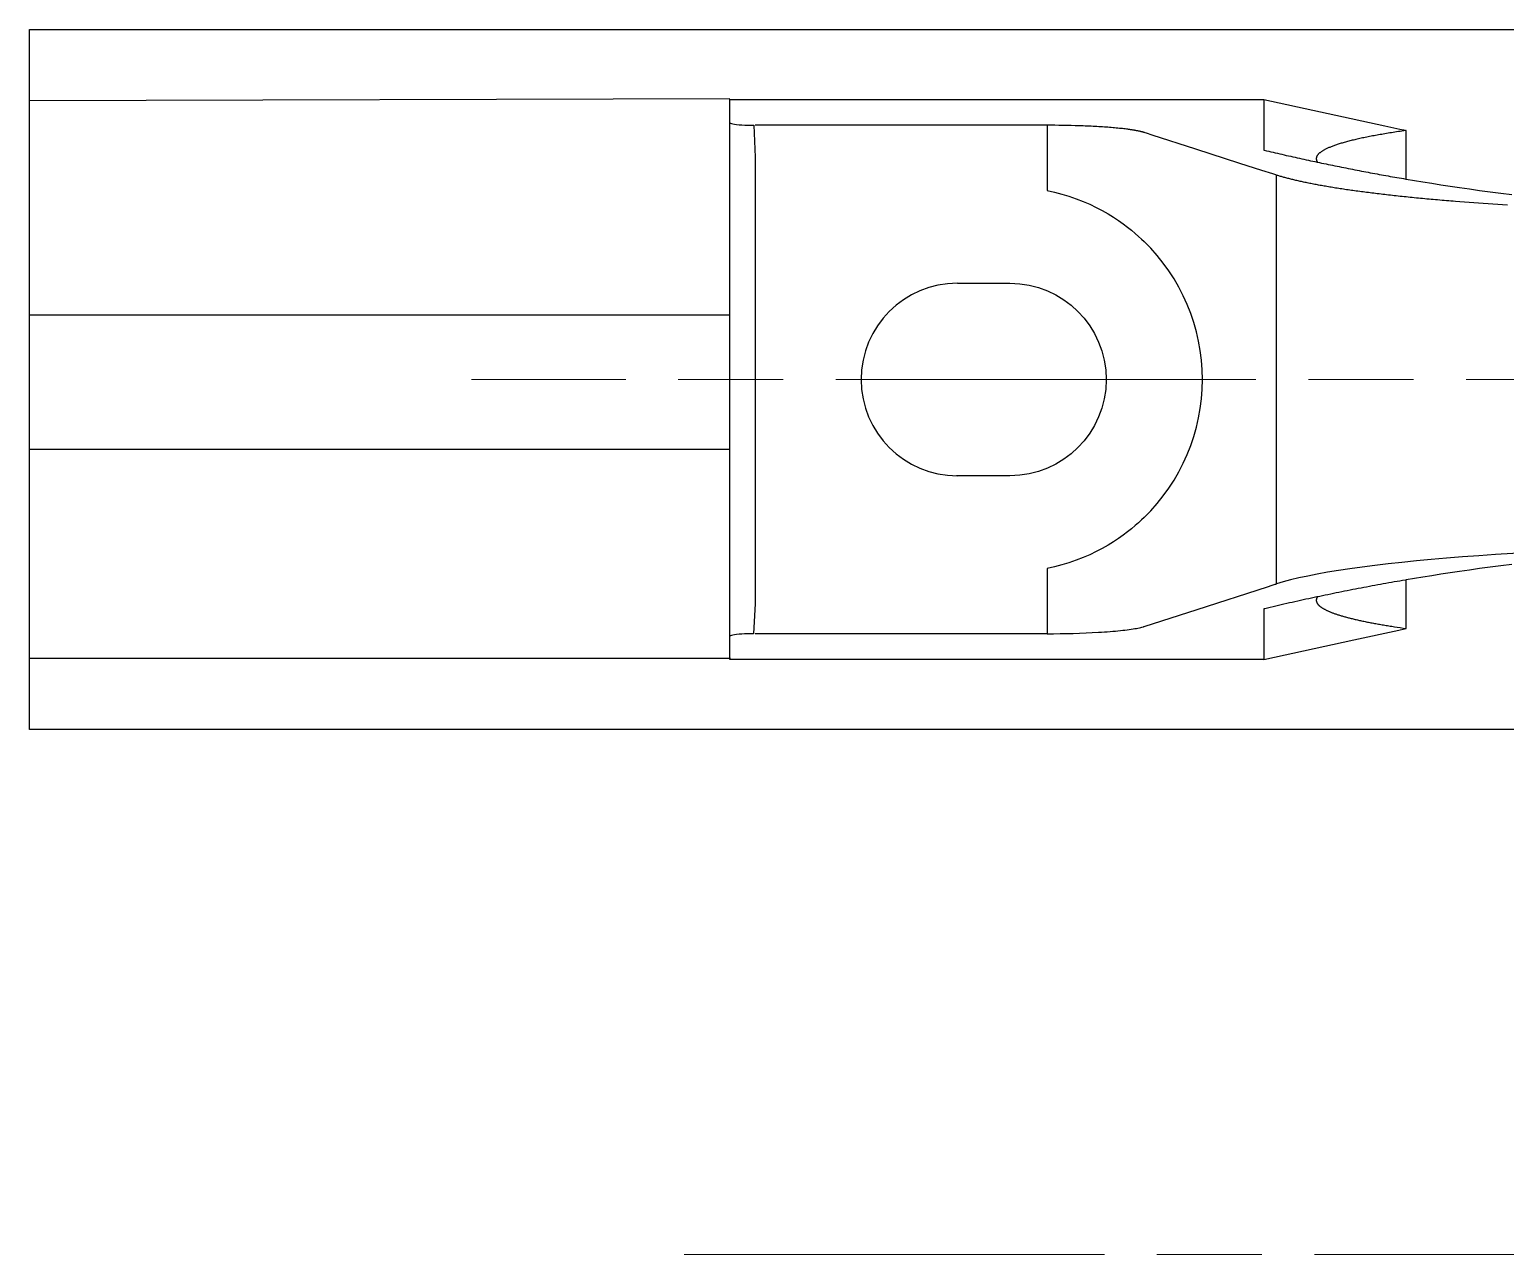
# Model space of a CAD drawing. Header units: millimetres. Extents: x 1269 to 5832, y 527 to 3540.
# Drawn here: x 4792.3 to 4876.6, y 970.8 to 1040.8 of the extents above; entities that cross this region are included whole.
import ezdxf

# ---------------------------------------------------------------- set-up
doc = ezdxf.new("R2010")
doc.units = ezdxf.units.MM
doc.linetypes.add('ACAD_ISO08W100', pattern=[36, 24, -3, 6, -3])
doc.linetypes.add('phl_thick', pattern=[0])
for name, color, linetype in [('HIDDEN', 7, 'Continuous'), ('projection', 7, 'Continuous'), ('THICK', 7, 'Continuous')]:
    doc.layers.add(name, color=color, linetype=linetype)

msp = doc.modelspace()

# ---------------------------------------------------------------- linework, layer by layer
for p, q in [((4792.321, 1000.789), (4792.321, 1040.789)), ((4832.321, 1036.837), (4792.321, 1036.708)), ((4832.319, 1024.47), (4792.321, 1024.47)), ((4832.319, 1016.79), (4792.321, 1016.79)), ((4832.367, 1004.837), (4792.321, 1004.837)), ((4886.819, 1000.79), (4792.321, 1000.789))]:
    msp.add_line(p, q)
at = {"linetype": 'ACAD_ISO08W100', "lineweight": 9}
for p, q in [((4934.374, 1020.789), (4817.569, 1020.789)), ((4829.715, 970.789), (4940.043, 970.789))]:
    msp.add_line(p, q, dxfattribs=at)
at = {"layer": 'HIDDEN'}
for points in [[(4832.317, 1035.464), (4832.317, 1036.137), (4832.317, 1036.474), (4832.317, 1036.642), (4832.317, 1036.726), (4832.317, 1036.768), (4832.317, 1036.779), (4832.317, 1036.784), (4832.317, 1036.787), (4832.317, 1036.788), (4832.317, 1036.789), (4832.317, 1036.789), (4832.317, 1036.789), (4832.317, 1036.789), (4832.317, 1036.789), (4832.318, 1036.789), (4832.318, 1036.789), (4832.32, 1036.789), (4832.804, 1036.789), (4848.297, 1036.789), (4856.044, 1036.789), (4859.917, 1036.789), (4861.854, 1036.789), (4862.338, 1036.789), (4862.58, 1036.789), (4862.701, 1036.789), (4862.762, 1036.789), (4862.792, 1036.789), (4862.807, 1036.789), (4862.815, 1036.789), (4862.817, 1036.789), (4862.817, 1036.789), (4862.817, 1036.789), (4862.817, 1036.789), (4862.817, 1036.789), (4862.817, 1036.697), (4862.817, 1035.228), (4862.817, 1034.494), (4862.817, 1034.127), (4862.817, 1033.943), (4862.817, 1033.92), (4862.817, 1033.909), (4862.817, 1033.903), (4862.817, 1033.9), (4862.817, 1033.899), (4862.817, 1033.898), (4862.817, 1033.898), (4862.817, 1033.898), (4862.817, 1033.898), (4862.817, 1033.898), (4862.817, 1033.898), (4862.818, 1033.898), (4862.849, 1033.891), (4862.975, 1033.861), (4863.1, 1033.831), (4863.226, 1033.802), (4863.351, 1033.773), (4863.477, 1033.743), (4863.603, 1033.714), (4863.728, 1033.685), (4863.854, 1033.657), (4863.98, 1033.628), (4864.106, 1033.599), (4864.231, 1033.571), (4864.357, 1033.543), (4864.483, 1033.515), (4864.609, 1033.487), (4864.735, 1033.459), (4864.861, 1033.431), (4864.987, 1033.403), (4865.113, 1033.376), (4865.239, 1033.348), (4865.365, 1033.321), (4865.491, 1033.294), (4865.617, 1033.267), (4865.743, 1033.24), (4865.869, 1033.213), (4865.996, 1033.186), (4866.122, 1033.16), (4866.248, 1033.133), (4866.374, 1033.107), (4866.501, 1033.081), (4866.627, 1033.055), (4866.753, 1033.029), (4866.88, 1033.003), (4867.006, 1032.977), (4867.133, 1032.952), (4867.259, 1032.926), (4867.386, 1032.901), (4867.512, 1032.876), (4867.639, 1032.851), (4867.765, 1032.826), (4867.892, 1032.801), (4868.018, 1032.776), (4868.145, 1032.752), (4868.272, 1032.728), (4868.398, 1032.703), (4868.525, 1032.679), (4868.652, 1032.655), (4868.779, 1032.631), (4868.905, 1032.607), (4869.032, 1032.584), (4869.159, 1032.56), (4869.286, 1032.537), (4869.413, 1032.513), (4869.539, 1032.49), (4869.666, 1032.467), (4869.793, 1032.444), (4869.92, 1032.422), (4870.047, 1032.399), (4870.174, 1032.376), (4870.301, 1032.354), (4870.428, 1032.332), (4870.555, 1032.31), (4870.682, 1032.288), (4870.809, 1032.266), (4870.937, 1032.244), (4870.945, 1032.243), (4870.946, 1032.242), (4870.947, 1032.242), (4870.947, 1032.242), (4870.947, 1032.242), (4870.947, 1032.242), (4870.947, 1032.242), (4870.947, 1032.243), (4870.947, 1032.245), (4870.947, 1032.247), (4870.947, 1032.253), (4870.947, 1032.264), (4870.947, 1032.286), (4870.947, 1032.374), (4870.947, 1032.55), (4870.947, 1032.902), (4870.947, 1033.607), (4870.947, 1035.015)], [(4870.947, 1032.242), (4871.422, 1032.162), (4871.912, 1032.081), (4872.416, 1032), (4872.933, 1031.919), (4873.462, 1031.838), (4874.002, 1031.758), (4874.562, 1031.677), (4875.142, 1031.596), (4875.741, 1031.516), (4876.359, 1031.435), (4876.995, 1031.356)], [(4845.317, 1026.289), (4848.317, 1026.289), (4848.317, 1026.289)], [(4876.995, 1010.223), (4876.359, 1010.143), (4875.741, 1010.063), (4875.142, 1009.982), (4874.562, 1009.901), (4874.002, 1009.82), (4873.462, 1009.74), (4872.933, 1009.659), (4872.416, 1009.578), (4871.912, 1009.497), (4871.422, 1009.416), (4870.947, 1009.336)], [(4862.817, 1004.789), (4867.963, 1005.912), (4870.537, 1006.474), (4870.858, 1006.544), (4870.939, 1006.561), (4870.944, 1006.562), (4870.946, 1006.563), (4870.947, 1006.563), (4870.947, 1006.564), (4870.947, 1006.567), (4870.947, 1006.574), (4870.947, 1006.588), (4870.947, 1006.642), (4870.947, 1006.862), (4870.947, 1007.301), (4870.947, 1009.056), (4870.947, 1009.276), (4870.947, 1009.33), (4870.947, 1009.334), (4870.947, 1009.336), (4870.947, 1009.336), (4870.947, 1009.336), (4870.947, 1009.336), (4870.947, 1009.336), (4870.947, 1009.336), (4870.947, 1009.336), (4870.947, 1009.336), (4870.907, 1009.33), (4870.749, 1009.302), (4870.59, 1009.275), (4870.432, 1009.247), (4870.274, 1009.22), (4870.116, 1009.192), (4869.957, 1009.164), (4869.799, 1009.135), (4869.641, 1009.107), (4869.483, 1009.078), (4869.325, 1009.049), (4869.167, 1009.02), (4869.009, 1008.99), (4868.851, 1008.961), (4868.693, 1008.931), (4868.535, 1008.901), (4868.377, 1008.871), (4868.219, 1008.841), (4868.061, 1008.81), (4867.904, 1008.78), (4867.746, 1008.749), (4867.588, 1008.718), (4867.431, 1008.686), (4867.273, 1008.655), (4867.115, 1008.623), (4866.958, 1008.591), (4866.8, 1008.559), (4866.643, 1008.527), (4866.485, 1008.494), (4866.328, 1008.462), (4866.171, 1008.429), (4866.013, 1008.396), (4865.856, 1008.363), (4865.699, 1008.329), (4865.542, 1008.296), (4865.385, 1008.262), (4865.228, 1008.228), (4865.071, 1008.194), (4864.914, 1008.159), (4864.757, 1008.125), (4864.6, 1008.09), (4864.443, 1008.055), (4864.286, 1008.02), (4864.129, 1007.984), (4863.973, 1007.949), (4863.816, 1007.913), (4863.659, 1007.877), (4863.503, 1007.841), (4863.346, 1007.805), (4863.19, 1007.768), (4863.033, 1007.731), (4862.877, 1007.694), (4862.838, 1007.685), (4862.818, 1007.681), (4862.817, 1007.68), (4862.817, 1007.68), (4862.817, 1007.68), (4862.817, 1007.68), (4862.817, 1007.68), (4862.817, 1007.68), (4862.817, 1007.678), (4862.817, 1007.671), (4862.817, 1007.642), (4862.817, 1007.585), (4862.817, 1007.471), (4862.817, 1007.242), (4862.817, 1006.327), (4862.817, 1005.412), (4862.817, 1004.955), (4862.817, 1004.84), (4862.817, 1004.812), (4862.817, 1004.797), (4862.817, 1004.79), (4862.817, 1004.789), (4862.817, 1004.789), (4862.817, 1004.789), (4862.816, 1004.789), (4862.815, 1004.789), (4862.813, 1004.789), (4862.808, 1004.789), (4862.789, 1004.789), (4862.751, 1004.789), (4862.148, 1004.789), (4859.735, 1004.789), (4840.429, 1004.789), (4835.603, 1004.789), (4833.189, 1004.789), (4832.586, 1004.789), (4832.435, 1004.789), (4832.36, 1004.789), (4832.322, 1004.789), (4832.317, 1004.789), (4832.317, 1004.789), (4832.317, 1004.79), (4832.317, 1004.791), (4832.317, 1004.804), (4832.317, 1004.856), (4832.317, 1005.276), (4832.317, 1006.115)]]:
    msp.add_lwpolyline(points, dxfattribs=at)
msp.add_lwpolyline([(4848.317, 1026.289, -1), (4848.317, 1015.289), (4848.317, 1015.289), (4845.272, 1015.289)], format="xyb", dxfattribs=at)
at = {"layer": 'projection', "color": 7, "linetype": 'phl_thick'}
msp.add_line((4792.321, 1040.789), (4886.819, 1040.79), dxfattribs=at)
at = {"layer": 'THICK'}
for points in [[(4862.817, 1036.789), (4869.724, 1035.282), (4870.587, 1035.094), (4870.803, 1035.047), (4870.911, 1035.023), (4870.938, 1035.017), (4870.944, 1035.016), (4870.946, 1035.016), (4870.947, 1035.015), (4870.947, 1035.015), (4870.946, 1035.015), (4870.94, 1035.014), (4870.914, 1035.011), (4870.811, 1034.996), (4870.71, 1034.981), (4870.609, 1034.967), (4870.508, 1034.952), (4870.409, 1034.937), (4870.311, 1034.922), (4870.213, 1034.907), (4870.117, 1034.892), (4870.021, 1034.877), (4869.926, 1034.861), (4869.832, 1034.846), (4869.739, 1034.83), (4869.647, 1034.815), (4869.556, 1034.799), (4869.466, 1034.784), (4869.377, 1034.768), (4869.288, 1034.752), (4869.201, 1034.736), (4869.115, 1034.72), (4869.03, 1034.704), (4868.945, 1034.688), (4868.862, 1034.672), (4868.78, 1034.656), (4868.699, 1034.64), (4868.618, 1034.623), (4868.539, 1034.607), (4868.461, 1034.591), (4868.384, 1034.574), (4868.308, 1034.558), (4868.233, 1034.541), (4868.159, 1034.524), (4868.086, 1034.507), (4868.014, 1034.491), (4867.944, 1034.474), (4867.874, 1034.457), (4867.806, 1034.44), (4867.738, 1034.423), (4867.672, 1034.406), (4867.607, 1034.389), (4867.543, 1034.372), (4867.48, 1034.354), (4867.418, 1034.337), (4867.357, 1034.32), (4867.298, 1034.303), (4867.239, 1034.285), (4867.182, 1034.268), (4867.126, 1034.25), (4867.071, 1034.233), (4867.017, 1034.215), (4866.964, 1034.198), (4866.913, 1034.18), (4866.862, 1034.163), (4866.813, 1034.145), (4866.765, 1034.127), (4866.718, 1034.11), (4866.673, 1034.092), (4866.628, 1034.074), (4866.585, 1034.056), (4866.543, 1034.039), (4866.502, 1034.021), (4866.462, 1034.003), (4866.423, 1033.985), (4866.386, 1033.967), (4866.35, 1033.949), (4866.315, 1033.931), (4866.281, 1033.913), (4866.249, 1033.895), (4866.217, 1033.877), (4866.187, 1033.859), (4866.158, 1033.841), (4866.13, 1033.823), (4866.103, 1033.805), (4866.078, 1033.787), (4866.054, 1033.769), (4866.031, 1033.751), (4866.009, 1033.733), (4865.988, 1033.715), (4865.969, 1033.697), (4865.95, 1033.679), (4865.933, 1033.661), (4865.917, 1033.643), (4865.903, 1033.625), (4865.889, 1033.607), (4865.877, 1033.589), (4865.865, 1033.571), (4865.855, 1033.553), (4865.847, 1033.535), (4865.839, 1033.517), (4865.832, 1033.499), (4865.827, 1033.481), (4865.823, 1033.463), (4865.82, 1033.445), (4865.818, 1033.427), (4865.817, 1033.409), (4865.818, 1033.391), (4865.819, 1033.373), (4865.822, 1033.354), (4865.826, 1033.336), (4865.832, 1033.318), (4865.838, 1033.3), (4865.846, 1033.282), (4865.854, 1033.263), (4865.864, 1033.245), (4865.876, 1033.227), (4865.888, 1033.209)], [(4876.736, 1030.751), (4876.456, 1030.769), (4876.179, 1030.787), (4875.903, 1030.805), (4875.628, 1030.824), (4875.356, 1030.843), (4875.086, 1030.862), (4874.818, 1030.881), (4874.552, 1030.901), (4874.288, 1030.921), (4874.026, 1030.942), (4873.766, 1030.962), (4873.637, 1030.973), (4873.509, 1030.983), (4873.381, 1030.994), (4873.253, 1031.004), (4873.127, 1031.015), (4873.001, 1031.026), (4872.875, 1031.037), (4872.75, 1031.048), (4872.626, 1031.058), (4872.502, 1031.07), (4872.379, 1031.081), (4872.257, 1031.092), (4872.135, 1031.103), (4872.014, 1031.114), (4871.893, 1031.126), (4871.773, 1031.137), (4871.654, 1031.148), (4871.535, 1031.16), (4871.417, 1031.172), (4871.3, 1031.183), (4871.183, 1031.195), (4871.067, 1031.207), (4870.952, 1031.219), (4870.837, 1031.23), (4870.723, 1031.242), (4870.61, 1031.254), (4870.497, 1031.266), (4870.385, 1031.279), (4870.274, 1031.291), (4870.163, 1031.303), (4870.053, 1031.315), (4869.944, 1031.327), (4869.836, 1031.34), (4869.728, 1031.352), (4869.621, 1031.365), (4869.515, 1031.377), (4869.409, 1031.39), (4869.304, 1031.402), (4869.2, 1031.415), (4869.097, 1031.428), (4868.994, 1031.441), (4868.892, 1031.453), (4868.791, 1031.466), (4868.69, 1031.479), (4868.59, 1031.492), (4868.491, 1031.505), (4868.393, 1031.518), (4868.296, 1031.531), (4868.199, 1031.544), (4868.103, 1031.557), (4868.008, 1031.571), (4867.913, 1031.584), (4867.82, 1031.597), (4867.727, 1031.611), (4867.634, 1031.624), (4867.543, 1031.637), (4867.452, 1031.651), (4867.363, 1031.664), (4867.273, 1031.678), (4867.185, 1031.691), (4867.098, 1031.705), (4867.011, 1031.718), (4866.925, 1031.732), (4866.84, 1031.746), (4866.755, 1031.759), (4866.672, 1031.773), (4866.589, 1031.787), (4866.507, 1031.801), (4866.425, 1031.814), (4866.345, 1031.828), (4866.265, 1031.842), (4866.186, 1031.856), (4866.108, 1031.87), (4866.031, 1031.884), (4865.954, 1031.898), (4865.878, 1031.912), (4865.804, 1031.926), (4865.729, 1031.94), (4865.656, 1031.954), (4865.583, 1031.968), (4865.512, 1031.982), (4865.441, 1031.996), (4865.37, 1032.01), (4865.301, 1032.025), (4865.232, 1032.039), (4865.164, 1032.053), (4865.097, 1032.067), (4865.031, 1032.081), (4864.966, 1032.096), (4864.901, 1032.11), (4864.837, 1032.124), (4864.774, 1032.138), (4864.712, 1032.153), (4864.65, 1032.167), (4864.59, 1032.181), (4864.53, 1032.196), (4864.471, 1032.21), (4864.412, 1032.224), (4864.355, 1032.239), (4864.298, 1032.253), (4864.242, 1032.267), (4864.187, 1032.282), (4864.132, 1032.296), (4864.078, 1032.311), (4864.026, 1032.325), (4863.973, 1032.339), (4863.922, 1032.354), (4863.872, 1032.368), (4863.822, 1032.383), (4863.773, 1032.397), (4863.724, 1032.412), (4863.677, 1032.426), (4863.63, 1032.44), (4863.584, 1032.455), (4863.539, 1032.469), (4863.5, 1032.482), (4863.343, 1032.533), (4862.715, 1032.735), (4861.459, 1033.139), (4858.947, 1033.948), (4856.436, 1034.757), (4856.122, 1034.859), (4856.043, 1034.884), (4856.004, 1034.897), (4855.984, 1034.903), (4855.979, 1034.904), (4855.979, 1034.905), (4855.978, 1034.905), (4855.978, 1034.905), (4855.976, 1034.906), (4855.958, 1034.911), (4855.94, 1034.917), (4855.922, 1034.922), (4855.903, 1034.927), (4855.883, 1034.933), (4855.863, 1034.938), (4855.842, 1034.944), (4855.821, 1034.949), (4855.799, 1034.955), (4855.776, 1034.96), (4855.753, 1034.965), (4855.729, 1034.971), (4855.705, 1034.976), (4855.68, 1034.982), (4855.654, 1034.987), (4855.628, 1034.992), (4855.601, 1034.998), (4855.574, 1035.003), (4855.546, 1035.008), (4855.517, 1035.014), (4855.488, 1035.019), (4855.458, 1035.024), (4855.428, 1035.029), (4855.397, 1035.035), (4855.366, 1035.04), (4855.333, 1035.045), (4855.301, 1035.05), (4855.267, 1035.055), (4855.233, 1035.06), (4855.199, 1035.065), (4855.164, 1035.07), (4855.128, 1035.075), (4855.092, 1035.08), (4855.055, 1035.085), (4855.018, 1035.09), (4854.98, 1035.095), (4854.902, 1035.105), (4854.823, 1035.114), (4854.741, 1035.124), (4854.657, 1035.133), (4854.571, 1035.142), (4854.483, 1035.151), (4854.393, 1035.159), (4854.301, 1035.168), (4854.207, 1035.176), (4854.111, 1035.184), (4854.014, 1035.192), (4853.915, 1035.2), (4853.814, 1035.207), (4853.712, 1035.214), (4853.608, 1035.221), (4853.503, 1035.228), (4853.396, 1035.235), (4853.289, 1035.241), (4853.18, 1035.247), (4853.07, 1035.253), (4852.959, 1035.258), (4852.847, 1035.264), (4852.735, 1035.269), (4852.621, 1035.274), (4852.507, 1035.278), (4852.392, 1035.282), (4852.277, 1035.286), (4852.046, 1035.294), (4851.813, 1035.3), (4851.58, 1035.305), (4851.347, 1035.309), (4851.115, 1035.313), (4850.885, 1035.315), (4850.77, 1035.316), (4850.656, 1035.316), (4850.542, 1035.316), (4850.486, 1035.317), (4850.458, 1035.317), (4850.451, 1035.317), (4850.447, 1035.317), (4850.437, 1035.317), (4850.393, 1035.317), (4844.851, 1035.317), (4833.767, 1035.317)], [(4850.447, 1035.317), (4850.447, 1031.581)], [(4850.447, 1009.997), (4850.447, 1008.006), (4850.447, 1007.01), (4850.447, 1006.512), (4850.447, 1006.263), (4850.536, 1006.262), (4850.627, 1006.262), (4850.81, 1006.263), (4851.18, 1006.267), (4851.553, 1006.273), (4851.927, 1006.281), (4852.299, 1006.293), (4852.666, 1006.307), (4853.026, 1006.323), (4853.377, 1006.343), (4853.547, 1006.353), (4853.714, 1006.364), (4853.877, 1006.376), (4854.037, 1006.388), (4854.191, 1006.401), (4854.342, 1006.414), (4854.487, 1006.428), (4854.627, 1006.443), (4854.762, 1006.457), (4854.892, 1006.472), (4855.015, 1006.488), (4855.133, 1006.504), (4855.245, 1006.52), (4855.352, 1006.536), (4855.452, 1006.553), (4855.545, 1006.57), (4855.633, 1006.587), (4855.715, 1006.604), (4855.79, 1006.622), (4855.859, 1006.639), (4855.923, 1006.657), (4855.952, 1006.665), (4855.966, 1006.67), (4855.973, 1006.672), (4855.976, 1006.673), (4855.978, 1006.674), (4855.983, 1006.675), (4856.991, 1007), (4859.006, 1007.649), (4863.037, 1008.947), (4863.289, 1009.028), (4863.415, 1009.069), (4863.478, 1009.089), (4863.509, 1009.099), (4863.525, 1009.105), (4863.533, 1009.107), (4863.537, 1009.108), (4863.538, 1009.11), (4863.538, 1009.116), (4863.538, 1010.673), (4863.538, 1013.787), (4863.538, 1020.014), (4863.538, 1032.47)], [(4850.447, 1031.581), (4850.863, 1031.491), (4851.279, 1031.383), (4851.692, 1031.259), (4852.098, 1031.119), (4852.494, 1030.965), (4852.877, 1030.8), (4853.245, 1030.624), (4853.595, 1030.441), (4853.924, 1030.253), (4854.232, 1030.063), (4854.517, 1029.875), (4854.781, 1029.69), (4855.031, 1029.503), (4855.265, 1029.318), (4855.479, 1029.139), (4855.671, 1028.97), (4855.838, 1028.817), (4855.979, 1028.682)], [(4855.979, 1012.896), (4855.838, 1012.762), (4855.671, 1012.608), (4855.479, 1012.44), (4855.265, 1012.261), (4855.031, 1012.076), (4854.781, 1011.888), (4854.517, 1011.703), (4854.232, 1011.515), (4853.924, 1011.326), (4853.595, 1011.138), (4853.245, 1010.955), (4852.877, 1010.779), (4852.494, 1010.613), (4852.098, 1010.459), (4851.692, 1010.32), (4851.279, 1010.195), (4850.863, 1010.088), (4850.447, 1009.997)], [(4865.888, 1008.369), (4865.878, 1008.354), (4865.868, 1008.34), (4865.86, 1008.325), (4865.852, 1008.31), (4865.845, 1008.295), (4865.838, 1008.28), (4865.833, 1008.265), (4865.828, 1008.25), (4865.825, 1008.235), (4865.822, 1008.22), (4865.819, 1008.205), (4865.818, 1008.19), (4865.817, 1008.175), (4865.818, 1008.16), (4865.819, 1008.145), (4865.82, 1008.131), (4865.823, 1008.116), (4865.826, 1008.101), (4865.83, 1008.086), (4865.835, 1008.072), (4865.841, 1008.057), (4865.847, 1008.042), (4865.855, 1008.027), (4865.863, 1008.012), (4865.872, 1007.997), (4865.881, 1007.983), (4865.892, 1007.968), (4865.903, 1007.953), (4865.915, 1007.938), (4865.928, 1007.923), (4865.942, 1007.908), (4865.956, 1007.893), (4865.971, 1007.879), (4865.988, 1007.864), (4866.004, 1007.849), (4866.022, 1007.834), (4866.041, 1007.819), (4866.06, 1007.804), (4866.08, 1007.79), (4866.101, 1007.775), (4866.123, 1007.76), (4866.145, 1007.745), (4866.169, 1007.73), (4866.193, 1007.715), (4866.218, 1007.701), (4866.244, 1007.686), (4866.27, 1007.671), (4866.298, 1007.656), (4866.326, 1007.641), (4866.355, 1007.627), (4866.385, 1007.612), (4866.415, 1007.597), (4866.447, 1007.583), (4866.479, 1007.568), (4866.512, 1007.553), (4866.546, 1007.538), (4866.581, 1007.524), (4866.616, 1007.509), (4866.652, 1007.495), (4866.689, 1007.48), (4866.727, 1007.465), (4866.766, 1007.451), (4866.805, 1007.436), (4866.846, 1007.422), (4866.887, 1007.407), (4866.928, 1007.393), (4866.971, 1007.378), (4867.014, 1007.364), (4867.058, 1007.349), (4867.103, 1007.335), (4867.149, 1007.321), (4867.196, 1007.306), (4867.243, 1007.292), (4867.291, 1007.278), (4867.34, 1007.263), (4867.389, 1007.249), (4867.44, 1007.235), (4867.491, 1007.221), (4867.543, 1007.207), (4867.595, 1007.193), (4867.649, 1007.179), (4867.703, 1007.164), (4867.758, 1007.15), (4867.813, 1007.136), (4867.87, 1007.123), (4867.927, 1007.109), (4867.985, 1007.095), (4868.044, 1007.081), (4868.103, 1007.067), (4868.163, 1007.053), (4868.224, 1007.04), (4868.285, 1007.026), (4868.347, 1007.012), (4868.41, 1006.999), (4868.474, 1006.985), (4868.538, 1006.972), (4868.604, 1006.958), (4868.669, 1006.945), (4868.736, 1006.931), (4868.803, 1006.918), (4868.871, 1006.905), (4868.939, 1006.891), (4869.009, 1006.878), (4869.078, 1006.865), (4869.149, 1006.852), (4869.22, 1006.839), (4869.292, 1006.826), (4869.365, 1006.813), (4869.438, 1006.8), (4869.512, 1006.787), (4869.586, 1006.774), (4869.661, 1006.761), (4869.737, 1006.748), (4869.814, 1006.736), (4869.891, 1006.723), (4869.968, 1006.71), (4870.047, 1006.698), (4870.126, 1006.685), (4870.285, 1006.66), (4870.447, 1006.636), (4870.612, 1006.611), (4870.778, 1006.587), (4870.947, 1006.563)], [(4850.447, 1006.262), (4833.767, 1006.262)]]:
    msp.add_lwpolyline(points, dxfattribs=at)
msp.add_lwpolyline([(4832.317, 1006.115), (4832.317, 1009.795), (4832.317, 1013.476), (4832.317, 1017.156), (4832.317, 1020.837), (4832.317, 1024.517), (4832.317, 1028.198), (4832.317, 1031.878), (4832.317, 1035.463), (4832.328, 1035.446), (4832.359, 1035.429), (4832.412, 1035.411), (4832.489, 1035.394), (4832.589, 1035.378), (4832.71, 1035.363), (4832.85, 1035.35), (4833.005, 1035.339), (4833.171, 1035.33), (4833.342, 1035.323), (4833.515, 1035.319), (4833.685, 1035.317), (4833.767, 1033.495), (4833.767, 1029.851), (4833.767, 1026.208), (4833.767, 1022.564), (4833.767, 1018.92), (4833.767, 1015.277), (4833.767, 1011.633), (4833.767, 1007.99), (4833.68, 1006.262), (4833.51, 1006.26), (4833.338, 1006.255), (4833.167, 1006.249), (4833.001, 1006.24), (4832.847, 1006.228), (4832.707, 1006.215), (4832.586, 1006.2), (4832.487, 1006.184), (4832.41, 1006.167), (4832.357, 1006.149), (4832.327, 1006.132)], close=True, dxfattribs=at)
msp.add_lwpolyline([(4845.317, 1026.289, 1), (4845.317, 1015.289)], format="xyb", dxfattribs=at)
for centre, major_axis, ratio, start_param, end_param in [((4848.317, 1020.789), (-11, 0), 1, 2.341287, 3.941898), ((4892.817, 1008.171), (-30.7, 0), 0.101562, -1.530624, -0.305433)]:
    msp.add_ellipse(centre, major_axis=major_axis, ratio=ratio, start_param=start_param, end_param=end_param, dxfattribs=at)

doc.saveas('drawing.dxf')
